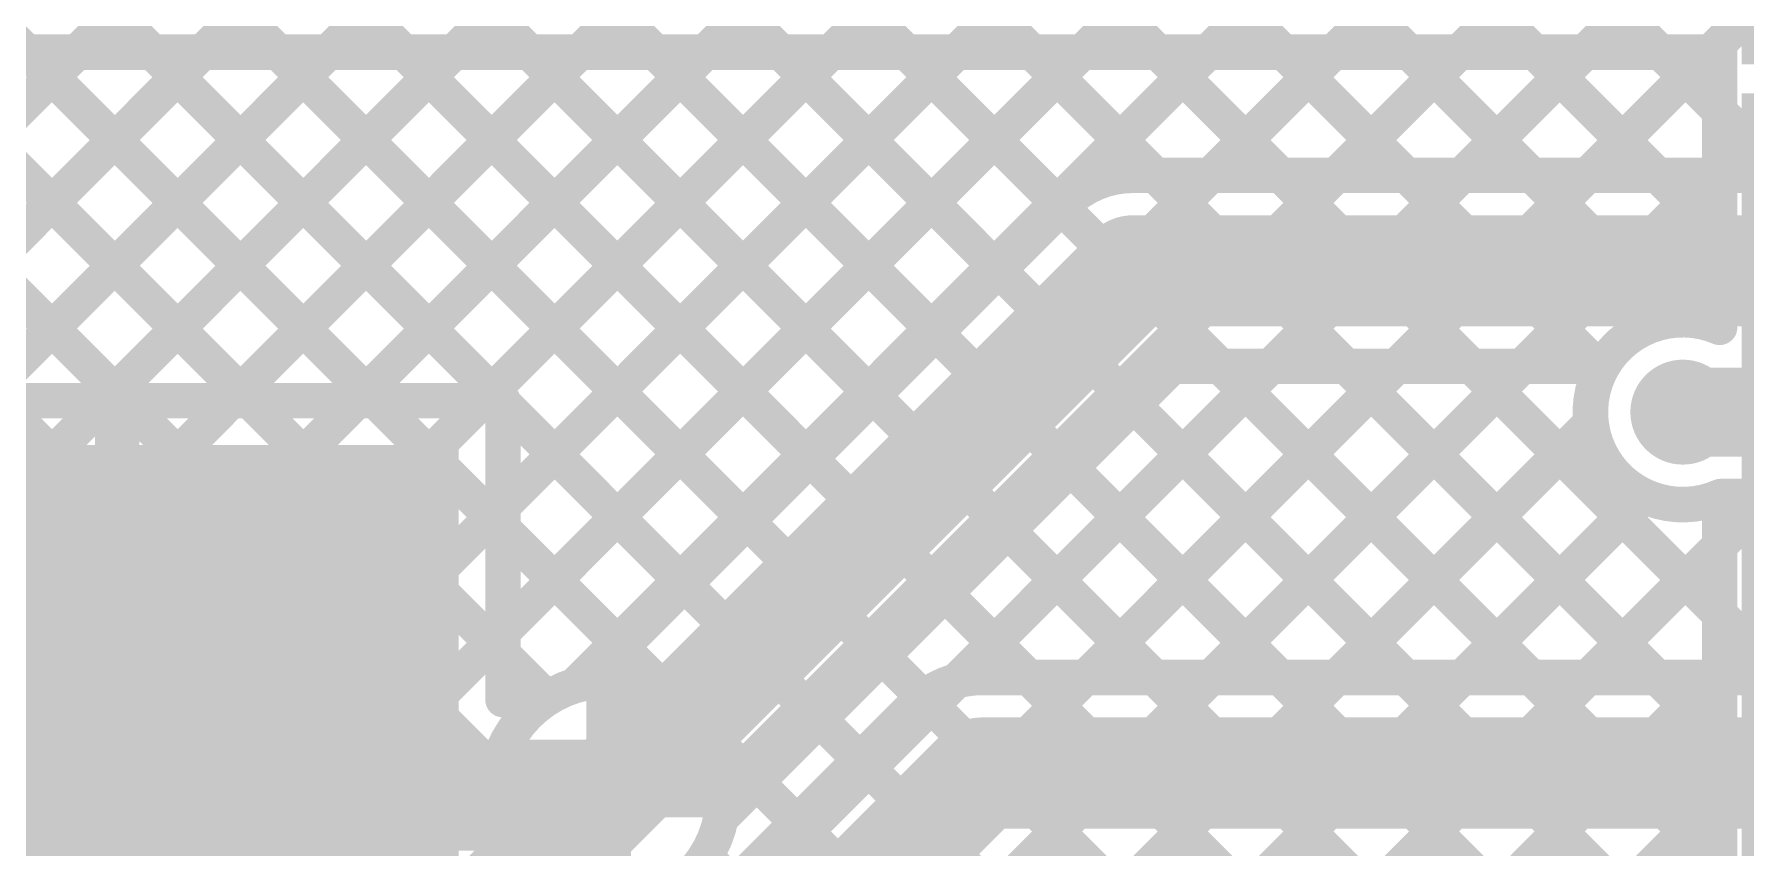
# Model space of a CAD drawing. Header units: millimetres. Extents: x -0.08 to 7.12, y -0.08 to 3.98.
# Drawn here: x 4.2637 to 4.649, y 3.1822 to 3.3652 of the extents above; entities that cross this region are included whole.
import ezdxf

# ---------------------------------------------------------------- set-up
doc = ezdxf.new("R2010")
doc.units = ezdxf.units.MM
doc.header["$MEASUREMENT"] = 0
for name, color, linetype in [('BottomLayer', 5, 'Continuous'), ('TopLayer', 1, 'Continuous'), ('TopPaste', 8, 'Continuous'), ('TopSolder', 216, 'Continuous'), ('ViaHoleLayer', 16, 'Continuous')]:
    doc.layers.add(name, color=color, linetype=linetype)

# ---------------------------------------------------------------- blocks, each defined once
blk = doc.blocks.new('41_SMD_UFL_MODULE_39')
at = {"layer": 'TopLayer'}
blk.add_hatch(color=1, dxfattribs=at).paths.add_polyline_path([(-0.13189, 0.12244), (0.01378, 0.12244), (0.01378, -0.02323), (-0.13189, -0.02323)])
at = {"layer": 'TopPaste'}
blk.add_hatch(color=8, dxfattribs=at).paths.add_polyline_path([(-0.13189, 0.12244), (0.01378, 0.12244), (0.01378, -0.02323), (-0.13189, -0.02323)])
at = {"layer": 'TopSolder'}
for points in [[(-0.13589, 0.12644), (0.01778, 0.12644), (0.01778, -0.02723), (-0.13589, -0.02723)], [(-0.09652, -0.38313), (-0.09652, -0.31608), (-0.05309, -0.31608), (-0.05309, -0.38313)], [(-0.04652, -0.38313), (-0.04652, -0.31608), (-0.00309, -0.31608), (-0.00309, -0.38313)], [(0.00348, -0.38313), (0.00348, -0.31608), (0.04691, -0.31608), (0.04691, -0.38313)], [(0.05348, -0.38313), (0.05348, -0.31608), (0.09691, -0.31608), (0.09691, -0.38313)], [(0.10348, -0.38313), (0.10348, -0.31608), (0.14691, -0.31608), (0.14691, -0.38313)]]:
    blk.add_hatch(color=216, dxfattribs=at).paths.add_polyline_path(points)

msp = doc.modelspace()

# ---------------------------------------------------------------- hatches: boundary and pattern name
at = {"layer": 'BottomLayer'}
h = msp.add_hatch(color=5, dxfattribs=at)
edge = h.paths.add_edge_path()
edge.add_arc((4.6348, 3.2802), 0.01181, 0, 360)
h = msp.add_hatch(color=5, dxfattribs=at)
edge = h.paths.add_edge_path()
edge.add_arc((4.393, 3.194), 0.01181, 0, 360)
at = {"layer": 'TopLayer'}
h = msp.add_hatch(color=1, dxfattribs=at)
edge = h.paths.add_edge_path()
edge.add_arc((4.6348, 3.2802), 0.01181, 0, 360)
h = msp.add_hatch(color=1, dxfattribs=at)
edge = h.paths.add_edge_path()
edge.add_arc((4.393, 3.194), 0.01181, 0, 360)
at = {"layer": 'ViaHoleLayer'}
h = msp.add_hatch(color=16, dxfattribs=at)
edge = h.paths.add_edge_path()
edge.add_arc((4.6348, 3.2802), 0.00591, 0, 360)
h = msp.add_hatch(color=16, dxfattribs=at)
edge = h.paths.add_edge_path()
edge.add_arc((4.393, 3.194), 0.00591, 0, 360)

# ---------------------------------------------------------------- linework, layer by layer
at = {"layer": 'BottomLayer'}
for points, const_width in [([(4.08276, 3.0575), (4.80126, 3.776)], 0.008), ([(4.11105, 3.0575), (4.82955, 3.776)], 0.008), ([(4.13933, 3.0575), (4.85783, 3.776)], 0.008), ([(4.16761, 3.0575), (4.88611, 3.776)], 0.008), ([(4.1959, 3.0575), (4.9144, 3.776)], 0.008), ([(4.38533, 3.21864), (4.94268, 3.776)], 0.008), ([(4.52847, 3.3335), (4.97097, 3.776)], 0.008), ([(4.55675, 3.3335), (4.99925, 3.776)], 0.008), ([(4.58504, 3.3335), (5.02754, 3.776)], 0.008), ([(4.61332, 3.3335), (5.05582, 3.776)], 0.008), ([(4.6416, 3.3335), (5.0841, 3.776)], 0.008), ([(4.0065, 3.03781), (4.60198, 3.63329)], 0.008), ([(4.15966, 3.63329), (4.48077, 3.31218)], 0.008), ([(4.18794, 3.63329), (4.49491, 3.32632)], 0.008), ([(4.19739, 3.28527), (4.54542, 3.63329)], 0.008), ([(4.19739, 3.25699), (4.5737, 3.63329)], 0.008), ([(4.21622, 3.63329), (4.51602, 3.3335)], 0.008), ([(4.24451, 3.63329), (4.5443, 3.3335)], 0.008), ([(4.27279, 3.63329), (4.57259, 3.3335)], 0.008), ([(4.30108, 3.63329), (4.60087, 3.3335)], 0.008), ([(4.32936, 3.63329), (4.62915, 3.3335)], 0.008), ([(4.35765, 3.63329), (4.65744, 3.3335)], 0.008), ([(4.38593, 3.63329), (4.68572, 3.3335)], 0.008), ([(4.05423, 3.05725), (4.62616, 3.62918)], 0.008), ([(4.13794, 3.62673), (4.46663, 3.29803)], 0.008), ([(4.19821, 3.53816), (4.45249, 3.28389)], 0.008), ([(4.19739, 3.5107), (4.43834, 3.26975)], 0.008), ([(4.19739, 3.48242), (4.4242, 3.25561)], 0.008), ([(4.19739, 3.45413), (4.41006, 3.24147)], 0.008), ([(4.19739, 3.42585), (4.39592, 3.22732)], 0.008), ([(4.19739, 3.39756), (4.37917, 3.21579)], 0.008), ([(4.19739, 3.36928), (4.36763, 3.19904)], 0.008), ([(4.19739, 3.341), (4.35349, 3.1849)], 0.008), ([(4.511, 3.3335), (4.79772, 3.3335)], 0.008), ([(4.3879, 3.2193), (4.4958, 3.3272)], 0.008), ([(4.393, 3.194), (4.511, 3.312)], 0.025), ([(4.511, 3.312), (4.812, 3.312)], 0.025), ([(4.19739, 3.31271), (4.33935, 3.17076)], 0.008), ([(4.4183, 3.1889), (4.51991, 3.2905)], 0.008), ([(4.47125, 3.21972), (4.54204, 3.2905)], 0.008), ([(4.50032, 3.2205), (4.57032, 3.2905)], 0.008), ([(4.51991, 3.2905), (4.61672, 3.2905)], 0.008), ([(4.5286, 3.2205), (4.5986, 3.2905)], 0.008), ([(4.53073, 3.2905), (4.60073, 3.2205)], 0.008), ([(4.55902, 3.2905), (4.62902, 3.2205)], 0.008), ([(4.5873, 3.2905), (4.6573, 3.2205)], 0.008), ([(4.6348, 3.2802), (5.3802, 3.2802)], 0.02), ([(4.19739, 3.28443), (4.32521, 3.15661)], 0.008), ([(4.51118, 3.28177), (4.57245, 3.2205)], 0.008), ([(4.55689, 3.2205), (4.61414, 3.27775)], 0.008), ([(4.49703, 3.26763), (4.54416, 3.2205)], 0.008), ([(4.58517, 3.2205), (4.62601, 3.26134)], 0.008), ([(4.61346, 3.2205), (4.65415, 3.2612)], 0.008), ([(4.64174, 3.2205), (4.68244, 3.2612)], 0.008), ([(4.64329, 3.2612), (5.3802, 3.2612)], 0.008), ([(4.64489, 3.2612), (4.68558, 3.2205)], 0.008), ([(4.19739, 3.25614), (4.31107, 3.14247)], 0.008), ([(4.48289, 3.25349), (4.51588, 3.2205)], 0.008), ([(4.46875, 3.23934), (4.48759, 3.2205)], 0.008), ([(4.45461, 3.2252), (4.46382, 3.21599)], 0.008), ([(4.477, 3.2205), (5.48309, 3.2205)], 0.008), ([(4.23259, 2.985), (4.4618, 3.2142)], 0.008), ([(4.393, 3.194), (4.393, 3.21581)], 0.01), ([(4.44047, 3.21106), (4.44956, 3.20197)], 0.008), ([(4.2415, 2.9635), (4.477, 3.199)], 0.025), ([(4.477, 3.199), (5.492, 3.199)], 0.025), ([(4.22418, 3.0575), (4.36836, 3.20167)], 0.008), ([(4.235, 3.036), (4.393, 3.194)], 0.025), ([(4.22609, 3.0575), (4.3677, 3.1991)], 0.008), ([(4.37119, 3.194), (4.393, 3.194)], 0.01), ([(4.393, 3.194), (4.41481, 3.194)], 0.01), ([(4.393, 3.17219), (4.393, 3.194)], 0.01), ([(4.42632, 3.19692), (4.43542, 3.18782)], 0.008), ([(4.41479, 3.18017), (4.42128, 3.17368)], 0.008)]:
    msp.add_lwpolyline(points, dxfattribs=dict(at, const_width=const_width))
at = {"layer": 'BottomLayer', "const_width": 0.008}
for points in [[(4.4958, 3.3272, -0.198912), (4.511, 3.3335)], [(4.4958, 3.3272, -0.198912), (4.511, 3.3335)], [(4.64329, 3.2612, -0.724909), (4.61672, 3.2905)], [(4.3677, 3.1991, -0.301861), (4.3879, 3.2193)], [(4.4618, 3.2142, -0.198912), (4.477, 3.2205)], [(4.4618, 3.2142, -0.198912), (4.477, 3.2205)], [(4.4183, 3.1889, -0.301861), (4.3981, 3.1687)]]:
    msp.add_lwpolyline(points, format="xyb", dxfattribs=at)
at = {"layer": 'BottomLayer'}
for points, const_width in [([(4.509, 3.3335, 1), (4.513, 3.3335, 1)], 0.004), ([(4.509, 3.3335, 1), (4.513, 3.3335, 1)], 0.004), ([(4.509, 3.3335, 1), (4.513, 3.3335, 1)], 0.004), ([(4.51402, 3.3335, 1), (4.51802, 3.3335, 1)], 0.004), ([(4.52647, 3.3335, 1), (4.53047, 3.3335, 1)], 0.004), ([(4.5423, 3.3335, 1), (4.5463, 3.3335, 1)], 0.004), ([(4.55475, 3.3335, 1), (4.55875, 3.3335, 1)], 0.004), ([(4.57059, 3.3335, 1), (4.57458, 3.3335, 1)], 0.004), ([(4.58304, 3.3335, 1), (4.58704, 3.3335, 1)], 0.004), ([(4.59887, 3.3335, 1), (4.60287, 3.3335, 1)], 0.004), ([(4.61132, 3.3335, 1), (4.61532, 3.3335, 1)], 0.004), ([(4.62715, 3.3335, 1), (4.63115, 3.3335, 1)], 0.004), ([(4.6396, 3.3335, 1), (4.6436, 3.3335, 1)], 0.004), ([(4.49291, 3.32632, 1), (4.49691, 3.32632, 1)], 0.004), ([(4.4938, 3.3272, 1), (4.4978, 3.3272, 1)], 0.004), ([(4.4938, 3.3272, 1), (4.4978, 3.3272, 1)], 0.004), ([(4.4938, 3.3272, 1), (4.4978, 3.3272, 1)], 0.004), ([(4.50475, 3.312, 1), (4.51725, 3.312, 1)], 0.0125), ([(4.50475, 3.312, 1), (4.51725, 3.312, 1)], 0.0125), ([(4.47877, 3.31218, 1), (4.48277, 3.31218, 1)], 0.004), ([(4.46463, 3.29803, 1), (4.46863, 3.29803, 1)], 0.004), ([(4.51791, 3.2905, 1), (4.52191, 3.2905, 1)], 0.004), ([(4.51791, 3.2905, 1), (4.52191, 3.2905, 1)], 0.004), ([(4.52873, 3.2905, 1), (4.53273, 3.2905, 1)], 0.004), ([(4.54004, 3.2905, 1), (4.54404, 3.2905, 1)], 0.004), ([(4.55702, 3.2905, 1), (4.56102, 3.2905, 1)], 0.004), ([(4.56832, 3.2905, 1), (4.57232, 3.2905, 1)], 0.004), ([(4.5853, 3.2905, 1), (4.5893, 3.2905, 1)], 0.004), ([(4.5966, 3.2905, 1), (4.6006, 3.2905, 1)], 0.004), ([(4.61472, 3.2905, 1), (4.61872, 3.2905, 1)], 0.004), ([(4.61472, 3.2905, 1), (4.61872, 3.2905, 1)], 0.004), ([(4.6298, 3.2802, 1), (4.6398, 3.2802, 1)], 0.01), ([(4.45049, 3.28389, 1), (4.45449, 3.28389, 1)], 0.004), ([(4.50918, 3.28177, 1), (4.51318, 3.28177, 1)], 0.004), ([(4.61214, 3.27775, 1), (4.61614, 3.27775, 1)], 0.004), ([(4.43634, 3.26975, 1), (4.44034, 3.26975, 1)], 0.004), ([(4.49503, 3.26763, 1), (4.49903, 3.26763, 1)], 0.004), ([(4.62401, 3.26134, 1), (4.62801, 3.26134, 1)], 0.004), ([(4.64129, 3.2612, 1), (4.64529, 3.2612, 1)], 0.004), ([(4.64129, 3.2612, 1), (4.64529, 3.2612, 1)], 0.004), ([(4.64289, 3.2612, 1), (4.64689, 3.2612, 1)], 0.004), ([(4.4222, 3.25561, 1), (4.4262, 3.25561, 1)], 0.004), ([(4.48089, 3.25349, 1), (4.48489, 3.25349, 1)], 0.004), ([(4.40806, 3.24147, 1), (4.41206, 3.24147, 1)], 0.004), ([(4.46675, 3.23934, 1), (4.47075, 3.23934, 1)], 0.004), ([(4.39392, 3.22732, 1), (4.39792, 3.22732, 1)], 0.004), ([(4.45261, 3.2252, 1), (4.45661, 3.2252, 1)], 0.004), ([(4.38333, 3.21864, 1), (4.38733, 3.21864, 1)], 0.004), ([(4.3859, 3.2193, 1), (4.3899, 3.2193, 1)], 0.004), ([(4.3859, 3.2193, 1), (4.3899, 3.2193, 1)], 0.004), ([(4.46925, 3.21972, 1), (4.47325, 3.21972, 1)], 0.004), ([(4.475, 3.2205, 1), (4.479, 3.2205, 1)], 0.004), ([(4.475, 3.2205, 1), (4.479, 3.2205, 1)], 0.004), ([(4.475, 3.2205, 1), (4.479, 3.2205, 1)], 0.004), ([(4.48559, 3.2205, 1), (4.48959, 3.2205, 1)], 0.004), ([(4.49832, 3.2205, 1), (4.50232, 3.2205, 1)], 0.004), ([(4.51388, 3.2205, 1), (4.51788, 3.2205, 1)], 0.004), ([(4.5266, 3.2205, 1), (4.5306, 3.2205, 1)], 0.004), ([(4.54216, 3.2205, 1), (4.54616, 3.2205, 1)], 0.004), ([(4.55489, 3.2205, 1), (4.55889, 3.2205, 1)], 0.004), ([(4.57045, 3.2205, 1), (4.57445, 3.2205, 1)], 0.004), ([(4.58317, 3.2205, 1), (4.58717, 3.2205, 1)], 0.004), ([(4.59873, 3.2205, 1), (4.60273, 3.2205, 1)], 0.004), ([(4.61146, 3.2205, 1), (4.61546, 3.2205, 1)], 0.004), ([(4.62702, 3.2205, 1), (4.63102, 3.2205, 1)], 0.004), ([(4.63974, 3.2205, 1), (4.64374, 3.2205, 1)], 0.004), ([(4.37717, 3.21579, 1), (4.38117, 3.21579, 1)], 0.004), ([(4.3905, 3.21581, 1), (4.3955, 3.21581, 1)], 0.005), ([(4.4598, 3.2142, 1), (4.4638, 3.2142, 1)], 0.004), ([(4.4598, 3.2142, 1), (4.4638, 3.2142, 1)], 0.004), ([(4.4598, 3.2142, 1), (4.4638, 3.2142, 1)], 0.004), ([(4.46182, 3.21599, 1), (4.46582, 3.21599, 1)], 0.004), ([(4.43847, 3.21106, 1), (4.44247, 3.21106, 1)], 0.004), ([(4.47075, 3.199, 1), (4.48325, 3.199, 1)], 0.0125), ([(4.47075, 3.199, 1), (4.48325, 3.199, 1)], 0.0125), ([(4.36636, 3.20167, 1), (4.37036, 3.20167, 1)], 0.004), ([(4.38675, 3.194, 1), (4.39925, 3.194, 1)], 0.0125), ([(4.38675, 3.194, 1), (4.39925, 3.194, 1)], 0.0125), ([(4.44756, 3.20197, 1), (4.45156, 3.20197, 1)], 0.004), ([(4.36563, 3.19904, 1), (4.36963, 3.19904, 1)], 0.004), ([(4.3657, 3.1991, 1), (4.3697, 3.1991, 1)], 0.004), ([(4.3657, 3.1991, 1), (4.3697, 3.1991, 1)], 0.004), ([(4.36869, 3.194, 1), (4.37369, 3.194, 1)], 0.005), ([(4.3905, 3.194, 1), (4.3955, 3.194, 1)], 0.005), ([(4.3905, 3.194, 1), (4.3955, 3.194, 1)], 0.005), ([(4.3905, 3.194, 1), (4.3955, 3.194, 1)], 0.005), ([(4.3905, 3.194, 1), (4.3955, 3.194, 1)], 0.005), ([(4.41231, 3.194, 1), (4.41731, 3.194, 1)], 0.005), ([(4.42432, 3.19692, 1), (4.42832, 3.19692, 1)], 0.004), ([(4.4163, 3.1889, 1), (4.4203, 3.1889, 1)], 0.004), ([(4.4163, 3.1889, 1), (4.4203, 3.1889, 1)], 0.004), ([(4.43342, 3.18782, 1), (4.43742, 3.18782, 1)], 0.004), ([(4.35149, 3.1849, 1), (4.35549, 3.1849, 1)], 0.004), ([(4.41279, 3.18017, 1), (4.41679, 3.18017, 1)], 0.004)]:
    msp.add_lwpolyline(points, format="xyb", close=True, dxfattribs=dict(at, const_width=const_width))
at = {"layer": 'TopLayer'}
for points, const_width in [([(4.03207, 3.3612), (4.64308, 3.3612)], 0.008), ([(4.14739, 3.23527), (4.27332, 3.3612)], 0.008), ([(4.20548, 3.3612), (4.28389, 3.28278)], 0.008), ([(4.22319, 3.28278), (4.30161, 3.3612)], 0.008), ([(4.22886, 2.94904), (4.64102, 3.3612)], 0.008), ([(4.23376, 3.3612), (4.31218, 3.28278)], 0.008), ([(4.25147, 3.28278), (4.32989, 3.3612)], 0.008), ([(4.26205, 3.3612), (4.34046, 3.28278)], 0.008), ([(4.27976, 3.28278), (4.35817, 3.3612)], 0.008), ([(4.29033, 3.3612), (4.36875, 3.28278)], 0.008), ([(4.30804, 3.28278), (4.38646, 3.3612)], 0.008), ([(4.31861, 3.3612), (4.62949, 3.05032)], 0.008), ([(4.33633, 3.28278), (4.41474, 3.3612)], 0.008), ([(4.3469, 3.3612), (4.61705, 3.09105)], 0.008), ([(4.36461, 3.28278), (4.44303, 3.3612)], 0.008), ([(4.36923, 3.11769), (4.61273, 3.3612)], 0.008), ([(4.36923, 3.23083), (4.4996, 3.3612)], 0.008), ([(4.36923, 3.25911), (4.47131, 3.3612)], 0.008), ([(4.37518, 3.3612), (4.61706, 3.11932)], 0.008), ([(4.38533, 3.21864), (4.52788, 3.3612)], 0.008), ([(4.40347, 3.3612), (4.61992, 3.14474)], 0.008), ([(4.40912, 3.21416), (4.55616, 3.3612)], 0.008), ([(4.41877, 3.19551), (4.58445, 3.3612)], 0.008), ([(4.43175, 3.3612), (4.64308, 3.14987)], 0.008), ([(4.46004, 3.3612), (4.64308, 3.17815)], 0.008), ([(4.48832, 3.3612), (4.64308, 3.20644)], 0.008), ([(4.5166, 3.3612), (4.64308, 3.23472)], 0.008), ([(4.54489, 3.3612), (4.61632, 3.28976)], 0.008), ([(4.57317, 3.3612), (4.63341, 3.30096)], 0.008), ([(4.60146, 3.3612), (4.64308, 3.31957)], 0.008), ([(4.62974, 3.3612), (4.64308, 3.34786)], 0.008), ([(4.64308, 3.35691), (4.64308, 3.3612)], 0.008), ([(4.64308, 3.35348), (4.64308, 3.35691)], 0.008), ([(4.64308, 3.35348), (4.64308, 3.35691)], 0.008), ([(4.64308, 3.30691), (4.64308, 3.35348)], 0.008), ([(4.25714, 2.94904), (4.64308, 3.33497)], 0.008), ([(4.63725, 3.30086), (4.64308, 3.30669)], 0.008), ([(4.64308, 3.30348), (4.64308, 3.30691)], 0.008), ([(4.64308, 3.30348), (4.64308, 3.30691)], 0.008), ([(4.64308, 3.29929), (4.64308, 3.30348)], 0.008), ([(4.6348, 3.2802), (4.68161, 3.2802)], 0.02), ([(4.19556, 3.28278), (4.36923, 3.28278)], 0.008), ([(4.36923, 3.2155), (4.36923, 3.28278)], 0.008), ([(4.28239, 3.19594), (4.28239, 3.27878)], 0.01), ([(4.36923, 3.2823), (4.61498, 3.03654)], 0.008), ([(4.28543, 2.94904), (4.61414, 3.27775)], 0.008), ([(4.31371, 2.94904), (4.62601, 3.26134)], 0.008), ([(4.64308, 3.25691), (4.64308, 3.2611)], 0.008), ([(4.64308, 3.25348), (4.64308, 3.25691)], 0.008), ([(4.64308, 3.25348), (4.64308, 3.25691)], 0.008), ([(4.36923, 3.25401), (4.40895, 3.2143)], 0.008), ([(4.64308, 3.20691), (4.64308, 3.25348)], 0.008), ([(4.342, 2.94904), (4.64308, 3.25012)], 0.008), ([(4.36923, 3.22573), (4.37917, 3.21579)], 0.008), ([(4.37028, 2.94904), (4.64308, 3.22184)], 0.008), ([(4.36923, 3.2155), (4.37872, 3.2155)], 0.008), ([(4.393, 3.194), (4.393, 3.21581)], 0.01), ([(4.4133, 3.20995), (4.6248, 2.99844)], 0.008), ([(4.64308, 3.20348), (4.64308, 3.20691)], 0.008), ([(4.64308, 3.20348), (4.64308, 3.20691)], 0.008), ([(4.28439, 3.19594), (4.28634, 3.194)], 0.025), ([(4.28634, 3.194), (4.393, 3.194)], 0.025), ([(4.64308, 3.15691), (4.64308, 3.20348)], 0.008), ([(4.19956, 3.19594), (4.28239, 3.19594)], 0.01), ([(4.28239, 3.11311), (4.28239, 3.19594)], 0.01), ([(4.393, 3.17219), (4.393, 3.194)], 0.01), ([(4.393, 3.194), (4.41481, 3.194)], 0.01), ([(4.39857, 2.94904), (4.64308, 3.19355)], 0.008), ([(4.41479, 3.18017), (4.61401, 2.98095)], 0.008)]:
    msp.add_lwpolyline(points, dxfattribs=dict(at, const_width=const_width))
for points, const_width in [([(4.26005, 3.3612, 1), (4.26405, 3.3612, 1)], 0.004), ([(4.27132, 3.3612, 1), (4.27532, 3.3612, 1)], 0.004), ([(4.28833, 3.3612, 1), (4.29233, 3.3612, 1)], 0.004), ([(4.29961, 3.3612, 1), (4.30361, 3.3612, 1)], 0.004), ([(4.31661, 3.3612, 1), (4.32061, 3.3612, 1)], 0.004), ([(4.32789, 3.3612, 1), (4.33189, 3.3612, 1)], 0.004), ([(4.3449, 3.3612, 1), (4.3489, 3.3612, 1)], 0.004), ([(4.35617, 3.3612, 1), (4.36017, 3.3612, 1)], 0.004), ([(4.37318, 3.3612, 1), (4.37718, 3.3612, 1)], 0.004), ([(4.38446, 3.3612, 1), (4.38846, 3.3612, 1)], 0.004), ([(4.40147, 3.3612, 1), (4.40547, 3.3612, 1)], 0.004), ([(4.41274, 3.3612, 1), (4.41674, 3.3612, 1)], 0.004), ([(4.42975, 3.3612, 1), (4.43375, 3.3612, 1)], 0.004), ([(4.44103, 3.3612, 1), (4.44503, 3.3612, 1)], 0.004), ([(4.45804, 3.3612, 1), (4.46204, 3.3612, 1)], 0.004), ([(4.46931, 3.3612, 1), (4.47331, 3.3612, 1)], 0.004), ([(4.48632, 3.3612, 1), (4.49032, 3.3612, 1)], 0.004), ([(4.4976, 3.3612, 1), (4.5016, 3.3612, 1)], 0.004), ([(4.5146, 3.3612, 1), (4.5186, 3.3612, 1)], 0.004), ([(4.52588, 3.3612, 1), (4.52988, 3.3612, 1)], 0.004), ([(4.54289, 3.3612, 1), (4.54689, 3.3612, 1)], 0.004), ([(4.55416, 3.3612, 1), (4.55816, 3.3612, 1)], 0.004), ([(4.57117, 3.3612, 1), (4.57517, 3.3612, 1)], 0.004), ([(4.58245, 3.3612, 1), (4.58645, 3.3612, 1)], 0.004), ([(4.59946, 3.3612, 1), (4.60346, 3.3612, 1)], 0.004), ([(4.61073, 3.3612, 1), (4.61473, 3.3612, 1)], 0.004), ([(4.62774, 3.3612, 1), (4.63174, 3.3612, 1)], 0.004), ([(4.63902, 3.3612, 1), (4.64302, 3.3612, 1)], 0.004), ([(4.64108, 3.3612, 1), (4.64508, 3.3612, 1)], 0.004), ([(4.64108, 3.3612, 1), (4.64508, 3.3612, 1)], 0.004), ([(4.64108, 3.35691, 1), (4.64508, 3.35691, 1)], 0.004), ([(4.64108, 3.35691, 1), (4.64508, 3.35691, 1)], 0.004), ([(4.64108, 3.35691, 1), (4.64508, 3.35691, 1)], 0.004), ([(4.64108, 3.35348, 1), (4.64508, 3.35348, 1)], 0.004), ([(4.64108, 3.35348, 1), (4.64508, 3.35348, 1)], 0.004), ([(4.64108, 3.35348, 1), (4.64508, 3.35348, 1)], 0.004), ([(4.64108, 3.34786, 1), (4.64508, 3.34786, 1)], 0.004), ([(4.64108, 3.33497, 1), (4.64508, 3.33497, 1)], 0.004), ([(4.64108, 3.31957, 1), (4.64508, 3.31957, 1)], 0.004), ([(4.64108, 3.30691, 1), (4.64508, 3.30691, 1)], 0.004), ([(4.64108, 3.30691, 1), (4.64508, 3.30691, 1)], 0.004), ([(4.64108, 3.30691, 1), (4.64508, 3.30691, 1)], 0.004), ([(4.64108, 3.30669, 1), (4.64508, 3.30669, 1)], 0.004), ([(4.64108, 3.30348, 1), (4.64508, 3.30348, 1)], 0.004), ([(4.64108, 3.30348, 1), (4.64508, 3.30348, 1)], 0.004), ([(4.64108, 3.30348, 1), (4.64508, 3.30348, 1)], 0.004), ([(4.63141, 3.30096, 1), (4.63541, 3.30096, 1)], 0.004), ([(4.63525, 3.30086, 1), (4.63925, 3.30086, 1)], 0.004), ([(4.64108, 3.29929, 1), (4.64508, 3.29929, 1)], 0.004), ([(4.64108, 3.29929, 1), (4.64508, 3.29929, 1)], 0.004), ([(4.61432, 3.28976, 1), (4.61832, 3.28976, 1)], 0.004), ([(4.6298, 3.2802, 1), (4.6398, 3.2802, 1)], 0.01), ([(4.27776, 3.28278, 1), (4.28176, 3.28278, 1)], 0.004), ([(4.28189, 3.28278, 1), (4.28589, 3.28278, 1)], 0.004), ([(4.30604, 3.28278, 1), (4.31004, 3.28278, 1)], 0.004), ([(4.31018, 3.28278, 1), (4.31418, 3.28278, 1)], 0.004), ([(4.33433, 3.28278, 1), (4.33833, 3.28278, 1)], 0.004), ([(4.33846, 3.28278, 1), (4.34246, 3.28278, 1)], 0.004), ([(4.36261, 3.28278, 1), (4.36661, 3.28278, 1)], 0.004), ([(4.36675, 3.28278, 1), (4.37075, 3.28278, 1)], 0.004), ([(4.36723, 3.28278, 1), (4.37123, 3.28278, 1)], 0.004), ([(4.36723, 3.28278, 1), (4.37123, 3.28278, 1)], 0.004), ([(4.27989, 3.27878, 1), (4.28489, 3.27878, 1)], 0.005), ([(4.36723, 3.2823, 1), (4.37123, 3.2823, 1)], 0.004), ([(4.61214, 3.27775, 1), (4.61614, 3.27775, 1)], 0.004), ([(4.62401, 3.26134, 1), (4.62801, 3.26134, 1)], 0.004), ([(4.64108, 3.2611, 1), (4.64508, 3.2611, 1)], 0.004), ([(4.64108, 3.2611, 1), (4.64508, 3.2611, 1)], 0.004), ([(4.36723, 3.25911, 1), (4.37123, 3.25911, 1)], 0.004), ([(4.64108, 3.25691, 1), (4.64508, 3.25691, 1)], 0.004), ([(4.64108, 3.25691, 1), (4.64508, 3.25691, 1)], 0.004), ([(4.64108, 3.25691, 1), (4.64508, 3.25691, 1)], 0.004), ([(4.36723, 3.25401, 1), (4.37123, 3.25401, 1)], 0.004), ([(4.64108, 3.25348, 1), (4.64508, 3.25348, 1)], 0.004), ([(4.64108, 3.25348, 1), (4.64508, 3.25348, 1)], 0.004), ([(4.64108, 3.25348, 1), (4.64508, 3.25348, 1)], 0.004), ([(4.64108, 3.25012, 1), (4.64508, 3.25012, 1)], 0.004), ([(4.64108, 3.23472, 1), (4.64508, 3.23472, 1)], 0.004), ([(4.36723, 3.23083, 1), (4.37123, 3.23083, 1)], 0.004), ([(4.36723, 3.22573, 1), (4.37123, 3.22573, 1)], 0.004), ([(4.64108, 3.22184, 1), (4.64508, 3.22184, 1)], 0.004), ([(4.38333, 3.21864, 1), (4.38733, 3.21864, 1)], 0.004), ([(4.36723, 3.2155, 1), (4.37123, 3.2155, 1)], 0.004), ([(4.36723, 3.2155, 1), (4.37123, 3.2155, 1)], 0.004), ([(4.37672, 3.2155, 1), (4.38072, 3.2155, 1)], 0.004), ([(4.37672, 3.2155, 1), (4.38072, 3.2155, 1)], 0.004), ([(4.37717, 3.21579, 1), (4.38117, 3.21579, 1)], 0.004), ([(4.3905, 3.21581, 1), (4.3955, 3.21581, 1)], 0.005), ([(4.40695, 3.2143, 1), (4.41095, 3.2143, 1)], 0.004), ([(4.40712, 3.21416, 1), (4.41112, 3.21416, 1)], 0.004), ([(4.4113, 3.20995, 1), (4.4153, 3.20995, 1)], 0.004), ([(4.64108, 3.20691, 1), (4.64508, 3.20691, 1)], 0.004), ([(4.64108, 3.20691, 1), (4.64508, 3.20691, 1)], 0.004), ([(4.64108, 3.20691, 1), (4.64508, 3.20691, 1)], 0.004), ([(4.64108, 3.20644, 1), (4.64508, 3.20644, 1)], 0.004), ([(4.27814, 3.19594, 1), (4.29064, 3.19594, 1)], 0.0125), ([(4.28009, 3.194, 1), (4.29259, 3.194, 1)], 0.0125), ([(4.28009, 3.194, 1), (4.29259, 3.194, 1)], 0.0125), ([(4.38675, 3.194, 1), (4.39925, 3.194, 1)], 0.0125), ([(4.64108, 3.20348, 1), (4.64508, 3.20348, 1)], 0.004), ([(4.64108, 3.20348, 1), (4.64508, 3.20348, 1)], 0.004), ([(4.64108, 3.20348, 1), (4.64508, 3.20348, 1)], 0.004), ([(4.27989, 3.19594, 1), (4.28489, 3.19594, 1)], 0.005), ([(4.27989, 3.19594, 1), (4.28489, 3.19594, 1)], 0.005), ([(4.27989, 3.19594, 1), (4.28489, 3.19594, 1)], 0.005), ([(4.3905, 3.194, 1), (4.3955, 3.194, 1)], 0.005), ([(4.3905, 3.194, 1), (4.3955, 3.194, 1)], 0.005), ([(4.3905, 3.194, 1), (4.3955, 3.194, 1)], 0.005), ([(4.41231, 3.194, 1), (4.41731, 3.194, 1)], 0.005), ([(4.41677, 3.19551, 1), (4.42077, 3.19551, 1)], 0.004), ([(4.41681, 3.194, 1), (4.42081, 3.194, 1)], 0.004), ([(4.41681, 3.194, 1), (4.42081, 3.194, 1)], 0.004), ([(4.64108, 3.19355, 1), (4.64508, 3.19355, 1)], 0.004), ([(4.41279, 3.18017, 1), (4.41679, 3.18017, 1)], 0.004)]:
    msp.add_lwpolyline(points, format="xyb", close=True, dxfattribs=dict(at, const_width=const_width))
at = {"layer": 'TopLayer', "const_width": 0.008}
for points in [[(4.64308, 3.2611, -1.523272), (4.64308, 3.29929)], [(4.37872, 3.2155, -0.598453), (4.41881, 3.194)], [(4.41881, 3.194, -0.598453), (4.37872, 3.1725)]]:
    msp.add_lwpolyline(points, format="xyb", dxfattribs=at)

# ---------------------------------------------------------------- block references
at = {"rotation": 90}
msp.add_blockref('41_SMD_UFL_MODULE_39', (4.332, 3.255), dxfattribs=at)

doc.saveas('drawing.dxf')
